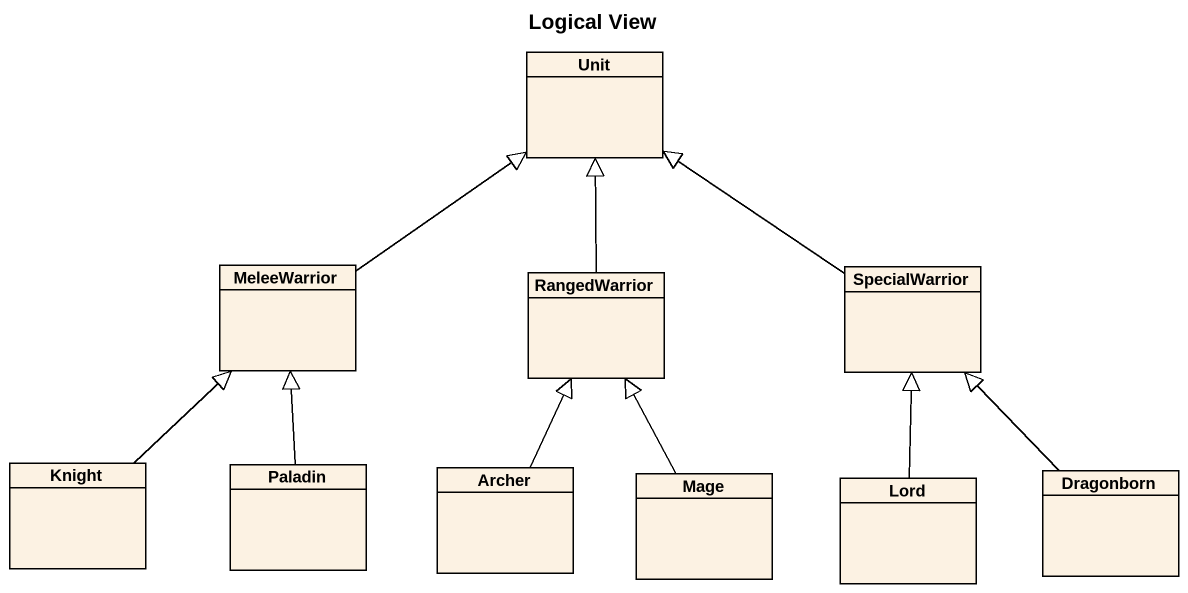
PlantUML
@startuml
title Logical View
hide circle
hide empty members
class Unit
class MeleeWarrior
class RangedWarrior
class SpecialWarrior
class Knight
class Paladin
class Archer
class Mage
class Lord
class Dragonborn
MeleeWarrior -up-|> Unit
RangedWarrior -up-|> Unit
SpecialWarrior -up-|> Unit
Knight -up-|> MeleeWarrior
Paladin -up-|> MeleeWarrior
Archer -up-|> RangedWarrior
Mage -up-|> RangedWarrior
Lord -up-|> SpecialWarrior
Dragonborn -up-|> SpecialWarrior
@enduml
